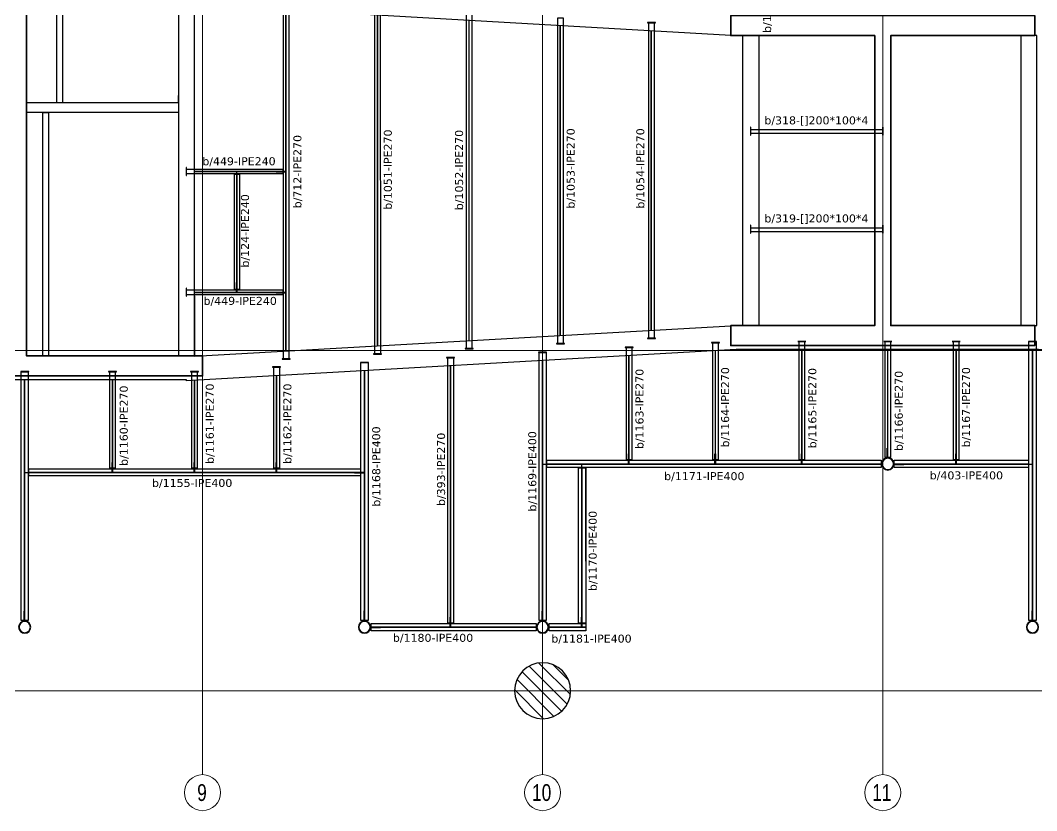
# Model space of a CAD drawing. Header units: millimetres. Extents: x -3691 to 88708, y -21236 to 36560.
# Drawn here: x 21035 to 46437, y 4480 to 24232 of the extents above; entities that cross this region are included whole.
import ezdxf
from ezdxf.enums import TextEntityAlignment as Align

# ---------------------------------------------------------------- set-up
doc = ezdxf.new("R2010")
doc.units = ezdxf.units.MM
doc.linetypes.add('Grid Line', pattern=[3.33375, 1.905, -0.47625, 0.47625, -0.47625])
doc.layers.add('A_ALMA', color=255, linetype='Continuous')
doc.layers.add('P-PLATINA', color=6, linetype='Continuous')
for name, color, linetype, lineweight in [('E_COLUMNAS', 1, 'Continuous', 18), ('E_COLUMNAS-1', 1, 'Continuous', 25), ('E_COLUMNAS-3', 1, 'Continuous', 35), ('E_EJES', 8, 'Continuous', 9), ('E_EJES-1', 8, 'Grid Line', 9), ('E_MUROS-1', 2, 'Continuous', 35), ('E_TEXTO', 3, 'Continuous', 9), ('E_VIGAS-1', 5, 'Continuous', 25), ('E_VIGAS-2', 5, 'Continuous', 25), ('S-COLS-HDLN-2', 52, 'Continuous', 9), ('S-STRS', 31, 'Continuous', 9)]:
    doc.layers.add(name, color=color, linetype=linetype, lineweight=lineweight)
doc.styles.add('Swis721 LtCn BT_1', font='swisscl.ttf', dxfattribs={"height": 0.42})
doc.styles.add('VERDANA', font='verdana.ttf')

# ---------------------------------------------------------------- blocks, each defined once
blk = doc.blocks.new('EST_SCM_COLUMNA-METALICA-SECCION-CIRCULAR - EST_SCM_COLUMNA-TUBULAR-CIRCULAR_PTEØ_12__e_10_3mm-2692969-_18_00m_N_E_-NIVEL-5 DOC')
at = {"layer": 'S-COLS-HDLN-2'}
h = blk.add_hatch(dxfattribs=at)
h.set_pattern_fill('FP_9', color=256, style=0, pattern_type=2)
h.set_pattern_definition([(135, (53.113, -142.254), (-0.15909903, -0.15909903), [])])
h.paths.add_polyline_path([(-0.02, -0.151), (0.022, -0.151), (0.063, -0.139), (0.1, -0.115), (0.128, -0.082), (0.147, -0.037), (0.152, 0), (0.146, 0.043), (0.128, 0.082), (0.1, 0.115), (0.059, 0.14), (0.02, 0.151), (-0.022, 0.151), (-0.063, 0.139), (-0.1, 0.115), (-0.131, 0.077), (-0.147, 0.04), (-0.152, 0), (-0.146, -0.043), (-0.128, -0.082), (-0.1, -0.115), (-0.059, -0.14), (-0.022, -0.151)])
h.paths.add_polyline_path([(0.02, -0.141), (-0.02, -0.141), (-0.063, -0.127), (-0.095, -0.105), (-0.12, -0.077), (-0.136, -0.04), (-0.142, 0), (-0.135, 0.043), (-0.12, 0.077), (-0.09, 0.109), (-0.059, 0.129), (-0.014, 0.141), (0.022, 0.14), (0.063, 0.127), (0.093, 0.107), (0.12, 0.077), (0.136, 0.04), (0.142, 0), (0.136, -0.04), (0.12, -0.077), (0.093, -0.107), (0.059, -0.129), (0.022, -0.14)])
at = {"layer": 'E_COLUMNAS-1'}
for radius, start, end in [(0.152, 360, 180), (0.152, 180, 360), (0.142, 0, 180), (0.142, 180, 0)]:
    blk.add_arc((0, 0), radius, start, end, dxfattribs=at)
blk = doc.blocks.new('EST_SCM_COLUMNA-METALICA-SECCION-CIRCULAR - EST_SCM_COLUMNA-TUBULAR-CIRCULAR_PTEØ_12__e_10_3mm-V26-_18_00m_N_E_-NIVEL-5 DOC')
at = {"layer": 'S-COLS-HDLN-2'}
h = blk.add_hatch(dxfattribs=at)
h.set_pattern_fill('FP_10', color=256, style=0, pattern_type=2)
h.set_pattern_definition([(135, (48.662, -142.254), (-0.15909903, -0.15909903), [])])
h.paths.add_polyline_path([(0.022, -0.151), (0.063, -0.139), (0.1, -0.115), (0.128, -0.082), (0.146, -0.043), (0.152, 0), (0.144, 0.048), (0.128, 0.082), (0.1, 0.115), (0.059, 0.14), (0.016, 0.151), (-0.022, 0.151), (-0.063, 0.139), (-0.1, 0.115), (-0.131, 0.077), (-0.147, 0.04), (-0.152, 0), (-0.144, -0.048), (-0.128, -0.082), (-0.1, -0.115), (-0.059, -0.14), (-0.02, -0.151), (0.02, -0.151)])
h.paths.add_polyline_path([(0.02, -0.141), (-0.02, -0.141), (-0.063, -0.127), (-0.095, -0.105), (-0.12, -0.077), (-0.136, -0.04), (-0.142, 0), (-0.135, 0.043), (-0.12, 0.077), (-0.09, 0.109), (-0.059, 0.129), (-0.014, 0.141), (0.022, 0.14), (0.063, 0.127), (0.093, 0.107), (0.12, 0.077), (0.136, 0.04), (0.142, 0), (0.136, -0.04), (0.12, -0.077), (0.093, -0.107), (0.059, -0.129), (0.022, -0.14)])
at = {"layer": 'E_COLUMNAS-1'}
for radius, start, end in [(0.152, 360, 180), (0.152, 180, 360), (0.142, 0, 180), (0.142, 180, 0)]:
    blk.add_arc((0, 0), radius, start, end, dxfattribs=at)
blk = doc.blocks.new('EST_SCM_COLUMNA-METALICA-SECCION-CIRCULAR - EST_SCM_COLUMNA-TUBULAR-CIRCULAR_PTEØ_12__e_10_3mm-V27-_18_00m_N_E_-NIVEL-5 DOC')
at = {"layer": 'S-COLS-HDLN-2'}
h = blk.add_hatch(dxfattribs=at)
h.set_pattern_fill('FP_11', color=256, style=0, pattern_type=2)
h.set_pattern_definition([(135, (40.035, -146.331), (-0.15909903, -0.15909903), [])])
h.paths.add_polyline_path([(-0.02, -0.151), (0.022, -0.151), (0.063, -0.139), (0.1, -0.115), (0.128, -0.082), (0.147, -0.037), (0.152, 0), (0.146, 0.043), (0.128, 0.082), (0.1, 0.115), (0.059, 0.14), (0.02, 0.151), (-0.022, 0.151), (-0.068, 0.136), (-0.1, 0.115), (-0.131, 0.077), (-0.147, 0.04), (-0.152, 0), (-0.144, -0.048), (-0.128, -0.082), (-0.1, -0.115), (-0.059, -0.14), (-0.022, -0.151)])
h.paths.add_polyline_path([(-0.02, -0.141), (-0.063, -0.127), (-0.093, -0.107), (-0.12, -0.077), (-0.136, -0.04), (-0.142, 0), (-0.135, 0.043), (-0.12, 0.077), (-0.093, 0.107), (-0.059, 0.129), (-0.02, 0.141), (0.022, 0.14), (0.063, 0.127), (0.093, 0.107), (0.12, 0.077), (0.136, 0.04), (0.142, 0), (0.136, -0.04), (0.12, -0.077), (0.093, -0.107), (0.059, -0.129), (0.02, -0.141), (-0.011, -0.141)])
at = {"layer": 'E_COLUMNAS-1'}
for radius, start, end in [(0.152, 360, 180), (0.152, 180, 360), (0.142, 0, 180), (0.142, 180, 0)]:
    blk.add_arc((0, 0), radius, start, end, dxfattribs=at)
blk = doc.blocks.new('EST_SCM_COLUMNA-METALICA-SECCION-CIRCULAR - EST_SCM_COLUMNA-TUBULAR-CIRCULAR_PTEØ_12__e_10_3mm-V28-_18_00m_N_E_-NIVEL-5 DOC')
at = {"layer": 'S-COLS-HDLN-2'}
h = blk.add_hatch(dxfattribs=at)
h.set_pattern_fill('FP_12', color=256, style=0, pattern_type=2)
h.set_pattern_definition([(135, (36.418, -142.254), (-0.15909903, -0.15909903), [])])
h.paths.add_polyline_path([(0.022, -0.151), (0.063, -0.139), (0.1, -0.115), (0.128, -0.082), (0.147, -0.037), (0.152, 0), (0.146, 0.043), (0.128, 0.082), (0.1, 0.115), (0.059, 0.14), (0.019, 0.151), (-0.022, 0.151), (-0.063, 0.139), (-0.1, 0.115), (-0.131, 0.077), (-0.147, 0.04), (-0.152, 0), (-0.146, -0.043), (-0.128, -0.082), (-0.095, -0.118), (-0.059, -0.14), (-0.02, -0.151), (0.02, -0.151)])
h.paths.add_polyline_path([(0.02, -0.141), (-0.02, -0.141), (-0.063, -0.127), (-0.095, -0.105), (-0.12, -0.077), (-0.136, -0.04), (-0.142, 0), (-0.135, 0.043), (-0.12, 0.077), (-0.09, 0.109), (-0.054, 0.131), (-0.014, 0.141), (0.022, 0.14), (0.063, 0.127), (0.093, 0.107), (0.12, 0.077), (0.136, 0.04), (0.142, 0), (0.136, -0.04), (0.12, -0.077), (0.093, -0.107), (0.059, -0.129), (0.022, -0.14)])
at = {"layer": 'E_COLUMNAS-1'}
for radius, start, end in [(0.152, 360, 180), (0.152, 180, 360), (0.142, 0, 180), (0.142, 180, 0)]:
    blk.add_arc((0, 0), radius, start, end, dxfattribs=at)
blk = doc.blocks.new('EST_SCM_COLUMNA-METALICA-SECCION-CIRCULAR - EST_SCM_COLUMNA-TUBULAR-CIRCULAR_PTEØ_12__e_10_3mm-V36-_18_00m_N_E_-NIVEL-5 DOC')
at = {"layer": 'S-COLS-HDLN-2'}
h = blk.add_hatch(dxfattribs=at)
h.set_pattern_fill('FP_21', color=256, style=0, pattern_type=2)
h.set_pattern_definition([(135, (61.606, -142.254), (-0.15909903, -0.15909903), [])])
h.paths.add_polyline_path([(0.02, -0.151), (0.022, -0.151), (0.063, -0.139), (0.1, -0.115), (0.131, -0.077), (0.147, -0.04), (0.152, 0), (0.146, 0.043), (0.128, 0.082), (0.1, 0.115), (0.059, 0.14), (0.02, 0.151), (-0.022, 0.151), (-0.063, 0.139), (-0.101, 0.114), (-0.131, 0.077), (-0.147, 0.037), (-0.152, 0), (-0.146, -0.043), (-0.128, -0.082), (-0.1, -0.115), (-0.059, -0.14), (-0.02, -0.151)])
h.paths.add_polyline_path([(0.02, -0.141), (-0.02, -0.141), (-0.063, -0.127), (-0.095, -0.105), (-0.12, -0.077), (-0.136, -0.04), (-0.142, 0), (-0.135, 0.043), (-0.12, 0.077), (-0.09, 0.109), (-0.059, 0.129), (-0.014, 0.141), (0.022, 0.14), (0.063, 0.127), (0.093, 0.107), (0.12, 0.077), (0.136, 0.04), (0.142, 0), (0.136, -0.04), (0.12, -0.077), (0.093, -0.107), (0.059, -0.129), (0.022, -0.14)])
at = {"layer": 'E_COLUMNAS-1'}
for radius, start, end in [(0.152, 360, 180), (0.152, 180, 360), (0.142, 0, 180), (0.142, 180, 0)]:
    blk.add_arc((0, 0), radius, start, end, dxfattribs=at)
blk = doc.blocks.new('Grid - CNI_NOMBRE EJES-372759-_18_00m_N_E_-NIVEL-5 DOC')
at = {"layer": 'E_EJES'}
blk.add_circle((0, 0), 0.003, dxfattribs=at)

msp = doc.modelspace()

# ---------------------------------------------------------------- hatches: boundary and pattern name
at = {"layer": 'E_COLUMNAS'}
h = msp.add_hatch(dxfattribs=at)
h.set_pattern_fill('FP_4', color=256, scale=1000, style=0, pattern_type=2)
h.set_pattern_definition([(135, (82751.26, -133185.52), (-159.09903, -159.09903), [])])
h.paths.add_polyline_path([(34089.2, 6776.9), (34180.5, 6782.9), (34270.3, 6800.8), (34357, 6830.2), (34439.2, 6870.7), (34515.3, 6921.6), (34584.1, 6981.9), (34644.5, 7050.8), (34695.4, 7126.9), (34735.9, 7209), (34765.3, 7295.7), (34783.2, 7385.5), (34789.2, 7476.9), (34783.2, 7568.3), (34765.3, 7658.1), (34735.9, 7744.8), (34695.4, 7826.9), (34644.5, 7903), (34584.1, 7971.9), (34515.3, 8032.2), (34439.2, 8083.1), (34357, 8123.6), (34270.3, 8153), (34180.5, 8170.9), (34089.2, 8176.9), (33997.8, 8170.9), (33908, 8153), (33821.3, 8123.6), (33739.2, 8083.1), (33663, 8032.2), (33594.2, 7971.9), (33533.8, 7903), (33482.9, 7826.9), (33442.5, 7744.8), (33413, 7658.1), (33395.2, 7568.3), (33389.2, 7476.9), (33395.2, 7385.5), (33413, 7295.7), (33442.5, 7209), (33482.9, 7126.9), (33533.8, 7050.8), (33594.2, 6981.9), (33663, 6921.6), (33739.2, 6870.7), (33821.3, 6830.2), (33908, 6800.8), (33997.8, 6782.9)])

# ---------------------------------------------------------------- linework, layer by layer
at = {"layer": 'A_ALMA'}
for p, q in [((27674, 15978.2), (27674, 24477.7)), ((27680.6, 15978.2), (27680.6, 24477.7)), ((29962.1, 16107.9), (29962.1, 24347.5)), ((29968.7, 16107.9), (29968.7, 24347.5)), ((32250.4, 16237.5), (32250.4, 24217.2)), ((32257, 16237.5), (32257, 24217.2)), ((34530.1, 16366.7), (34530.1, 24087.4)), ((34536.7, 16366.7), (34536.7, 24087.4)), ((36805.8, 16495.7), (36805.8, 23957.9)), ((36812.4, 16495.7), (36812.4, 23957.9)), ((25399.4, 20458.4), (27599.7, 20458.4)), ((25399.4, 20452.2), (27599.7, 20452.2)), ((26446.2, 17505.4), (26446.2, 20385.3)), ((26452.4, 17505.4), (26452.4, 20385.3)), ((25399.4, 17438.5), (27599.7, 17438.5)), ((25399.4, 17432.3), (27599.7, 17432.3)), ((36245.9, 13245.5), (36245.9, 15845)), ((36252.5, 13245.5), (36252.5, 15845)), ((38405.9, 13245.5), (38405.9, 15965.7)), ((38412.5, 13245.5), (38412.5, 15965.7)), ((40565.9, 13245.5), (40565.9, 15992.1)), ((40572.5, 13245.5), (40572.5, 15992.1)), ((42712.9, 16002.1), (42712.9, 16002.1)), ((42712.9, 13307.9), (42712.9, 15992.1)), ((42719.5, 16002.1), (42719.5, 16002.1)), ((42719.5, 13307.9), (42719.5, 15992.1)), ((44423.6, 13245.4), (44423.6, 15992.1)), ((44430.2, 13245.4), (44430.2, 15992.1)), ((46329.4, 9230.7), (46329.4, 15992.1)), ((46338, 9230.7), (46338, 15992.1)), ((31787.2, 9168.3), (31787.2, 15595.6)), ((31793.8, 9168.3), (31793.8, 15595.6)), ((34084.9, 9230.7), (34084.9, 15720.6)), ((34093.5, 9230.7), (34093.5, 15720.6)), ((27438.4, 13037), (27438.4, 15352.5)), ((27445, 13037), (27445, 15352.5)), ((29633.6, 9230.7), (29633.6, 15468.4)), ((29642.2, 9230.7), (29642.2, 15468.4)), ((21140.8, 9230.7), (21140.8, 15237)), ((21149.4, 9230.7), (21149.4, 15237)), ((23338, 13037), (23338, 15237)), ((23344.6, 13037), (23344.6, 15237)), ((25388.2, 13037), (25388.2, 15237.8)), ((25394.8, 13037), (25394.8, 15237.8)), ((34189.2, 13149.8), (42553.8, 13149.8)), ((34189.2, 13141.2), (42553.8, 13141.2)), ((35071.1, 9168.3), (35071.1, 13045.5)), ((35079.7, 9168.3), (35079.7, 13045.5)), ((42878.6, 13149.8), (46233.7, 13149.8)), ((42878.6, 13141.2), (46233.7, 13141.2)), ((21245.1, 12941.3), (29537.9, 12941.3)), ((21245.1, 12932.7), (29537.9, 12932.7)), ((29800.3, 9072.6), (33926.8, 9072.6)), ((29800.3, 9064), (33926.8, 9064)), ((34251.6, 9072.6), (35165.4, 9072.6)), ((34251.6, 9064), (35165.4, 9064))]:
    msp.add_line(p, q, dxfattribs=at)
at = {"layer": 'E_COLUMNAS-1'}
for start, end in [(0, 180), (180, 0)]:
    msp.add_arc((34089.2, 7476.9), 700, start, end, dxfattribs=at)
at = {"layer": 'E_EJES-1'}
for p, q in [((25589.2, 5380), (25589.2, 35660)), ((34089.2, 5380), (34089.2, 35660)), ((42589.2, 5380), (42589.2, 35660)), ((-2791, 15976.9), (87807.9, 15976.9)), ((-2791, 7476.9), (87807.9, 7476.9))]:
    msp.add_line(p, q, dxfattribs=at)
at = {"layer": 'E_MUROS-1'}
for points in [[(25589.4, 25107), (25589.4, 24607), (21189.3, 24607), (21189.3, 15847), (25589.4, 15847), (25589.4, 15347), (17089.4, 15347), (17089.4, 15847), (20789.3, 15847), (20789.3, 24607), (17089.4, 24607), (17089.4, 25107)], [(46389.4, 24352.1), (46389.4, 23852.1), (42789.4, 23852.1), (42789.4, 16602.1), (46389.4, 16602.1), (46389.4, 16102.1), (38789.4, 16102.1), (38789.4, 16602.1), (42389.4, 16602.1), (42389.4, 23852.1), (38789.4, 23852.1), (38789.4, 24352.1)]]:
    msp.add_lwpolyline(points, close=True, dxfattribs=at)
at = {"layer": 'E_VIGAS-1', "color": 30, "true_color": 0xf26722}
for p, q in [((38789.4, 23855.2), (25581.5, 24607)), ((25539.4, 15847.1), (38789.4, 16597.9))]:
    msp.add_line(p, q, dxfattribs=at)
for points in [[(68089.4, 15247.1), (59589.2, 15247.1), (59589.2, 15256.8), (46480.4, 16002.1), (38928.9, 16002.1), (38928.9, 16004.8), (25186.7, 15226.1), (25185.5, 15247), (18280.2, 15247), (17089.4, 15247), (17089.4, 24607), (17089.4, 25107), (17089.4, 25207), (25207.7, 25207), (25208.9, 25229.2), (38861.2, 24452.1), (46031.1, 24452.1), (59751.9, 25207.1), (68089.4, 25207.1)], [(25389.4, 15847), (25389.4, 24607), (24989.4, 24607), (24989.4, 15847)]]:
    msp.add_lwpolyline(points, close=True, dxfattribs=at)
for points in [[(39489.4, 16602.1), (39089.4, 16602.1), (39089.4, 23852.1), (39489.4, 23852.1), (39489.4, 16602.1)], [(46439.4, 16605.4), (46439.4, 23852.1), (46039.4, 23852.1), (46039.4, 16605.4), (46439.4, 16605.4)]]:
    msp.add_lwpolyline(points, dxfattribs=at)
at = {"layer": 'E_VIGAS-2', "color": 8}
for p, q in [((21939.3, 24604.6), (21939.3, 22174.6)), ((22089.3, 24604.6), (22089.3, 22174.6)), ((21189.3, 22174.6), (24989.3, 22174.7)), ((21939.3, 22174.6), (22089.3, 22174.6)), ((24989.3, 21924.7), (21189.3, 21924.6)), ((21589.2, 21924.7), (21589.3, 15844.6)), ((21589.2, 21924.7), (21739.2, 21924.7)), ((21739.2, 21924.7), (21739.3, 15844.6))]:
    msp.add_line(p, q, dxfattribs=at)
at = {"layer": 'E_VIGAS-2'}
for p, q in [((38850.1, 23851.7), (38845.1, 23852)), ((38850.1, 23852.1), (38850.1, 23851.7)), ((42787.3, 23839.4), (42789.4, 23839.4)), ((24989.4, 22177), (24989.4, 22357)), ((25389.4, 17349.4), (25389.4, 15847)), ((38863.8, 16602.1), (38920.4, 16605.3)), ((38920.4, 16605.3), (38920.6, 16602.1)), ((42393.7, 16614.8), (42389.4, 16614.8)), ((25389.4, 15847), (25389.4, 15838.6)), ((25389.4, 15838.6), (25391.5, 15838.7)), ((25391.5, 15838.7), (25537.7, 15847)), ((25391.5, 15847), (25391.5, 15838.7)), ((42648.7, 16002.1), (42783.7, 16002.1)), ((44359.4, 16002), (44494.4, 16002)), ((34189.2, 13235.5), (34189.2, 13055.5)), ((44359.4, 13255.5), (44359.4, 13248.2)), ((44494.4, 13248.2), (44494.4, 13255.5)), ((25324, 13047), (25324, 13039.8)), ((25459, 13039.8), (25459, 13047)), ((27374.2, 13047), (27374.2, 13039.8)), ((27509.2, 13039.8), (27509.2, 13047)), ((35165.4, 10717.1), (35165.4, 13035.5)), ((21443.5, 12847), (21255.1, 12847)), ((31723, 9178.3), (31723, 9171)), ((31858, 9171), (31858, 9178.3))]:
    msp.add_line(p, q, dxfattribs=at)
at = {"layer": 'E_VIGAS-2', "color": 8}
for points in [[(27744.5, 24687.7), (27744.8, 15768.2), (27609.8, 15768.2), (27609.5, 24687.7)], [(30032.6, 24557.5), (30032.9, 15897.9), (29897.9, 15897.9), (29897.6, 24557.5)], [(32321, 24427.2), (32321.2, 16027.5), (32186.2, 16027.5), (32186, 24427.2)], [(34600.7, 24297.4), (34600.9, 16156.7), (34465.9, 16156.7), (34465.7, 24297.4)], [(36909.4, 24173.9), (36709.4, 24173.9), (36709.4, 24167.9), (36909.4, 24167.9)], [(36876.9, 24167.9), (36876.6, 16285.7), (36741.6, 16285.7), (36741.9, 24167.9)], [(39283.4, 21559.7), (39283.4, 21359.7), (39289.4, 21359.7), (39289.4, 21559.7)], [(42589.4, 21399.7), (39502.1, 21399.7), (39289.4, 21399.7), (39289.4, 21499.7), (42589.4, 21499.7)], [(42589.4, 21559.7), (42589.4, 21359.7), (42595.4, 21359.7), (42595.4, 21559.7)], [(25183.4, 20555.3), (25183.4, 20355.3), (25189.4, 20355.3), (25189.4, 20555.3)], [(27599.7, 20395.3), (25189.4, 20395.3), (25189.4, 20515.3), (27599.7, 20515.3)], [(26509.3, 20385.3), (26509.3, 17505.4), (26389.3, 17505.4), (26389.3, 20385.3)], [(39283.4, 19109.7), (39283.4, 18909.7), (39289.4, 18909.7), (39289.4, 19109.7)], [(42589.4, 19109.7), (42589.4, 18909.7), (42595.4, 18909.7), (42595.4, 19109.7)], [(42589.4, 18949.7), (39502.1, 18949.7), (39289.4, 18949.7), (39289.4, 19049.7), (42589.4, 19049.7)], [(25183.4, 17535.4), (25183.4, 17335.4), (25189.4, 17335.4), (25189.4, 17535.4)], [(27599.8, 17375.4), (25189.4, 17375.4), (25189.4, 17495.4), (27599.8, 17495.4)], [(36909.1, 16285.7), (36709.1, 16285.7), (36709.1, 16279.7), (36909.1, 16279.7)], [(32353.7, 16027.5), (32153.7, 16027.5), (32153.7, 16021.5), (32353.7, 16021.5)], [(34633.4, 16156.7), (34433.4, 16156.7), (34433.4, 16150.7), (34633.4, 16150.7)], [(36349.2, 16061), (36149.2, 16061), (36149.2, 16055), (36349.2, 16055)], [(36316.7, 16055), (36316.7, 13245.5), (36181.7, 13245.5), (36181.7, 16055)], [(38509.2, 16181.7), (38309.2, 16181.7), (38309.2, 16175.7), (38509.2, 16175.7)], [(38476.7, 16175.7), (38476.7, 13245.5), (38341.7, 13245.5), (38341.7, 16175.7)], [(40669.2, 16208.1), (40469.2, 16208.1), (40469.2, 16202.1), (40669.2, 16202.1)], [(40636.7, 16202.1), (40636.7, 13245.5), (40501.7, 13245.5), (40501.7, 16202.1)], [(42816.2, 16208.1), (42616.2, 16208.1), (42616.2, 16202.1), (42816.2, 16202.1)], [(42783.7, 16202.1), (42783.7, 13307.9), (42648.7, 13307.9), (42648.7, 16202.1)], [(44526.9, 16208.1), (44326.9, 16208.1), (44326.9, 16202.1), (44526.9, 16202.1)], [(44494.4, 16202.1), (44494.4, 13245.4), (44359.4, 13245.4), (44359.4, 16202.1)], [(46233.8, 16202.1), (46433.8, 16202.1), (46433.8, 16208.1), (46233.8, 16208.1)], [(46423.7, 16202.1), (46423.7, 9230.7), (46243.7, 9230.7), (46243.7, 16202.1)], [(27777.3, 15768.2), (27577.3, 15768.2), (27577.3, 15762.2), (27777.3, 15762.2)], [(30065.4, 15897.9), (29865.4, 15897.9), (29865.4, 15891.9), (30065.4, 15891.9)], [(31890.5, 15806.3), (31690.5, 15806.3), (31690.5, 15800.3), (31890.5, 15800.3)], [(31858, 15800.3), (31858, 9168.3), (31723, 9168.3), (31723, 15800.3)], [(33989.2, 15930.6), (34189.2, 15930.6), (34189.2, 15936.6), (33989.2, 15936.6)], [(34179.2, 15930.6), (34179.2, 9230.7), (33999.2, 9230.7), (33999.2, 15930.6)], [(27541.7, 15568.5), (27341.7, 15568.5), (27341.7, 15562.5), (27541.7, 15562.5)], [(27509.2, 15562.5), (27509.2, 13037), (27374.2, 13037), (27374.2, 15562.5)], [(29537.9, 15678.4), (29737.9, 15678.4), (29737.9, 15684.4), (29537.9, 15684.4)], [(29727.9, 15678.4), (29727.9, 9230.7), (29547.9, 9230.7), (29547.9, 15678.4)], [(21045.2, 15447), (21245.2, 15447), (21245.2, 15453), (21045.2, 15453)], [(21235.1, 15447), (21235.1, 9230.7), (21055.1, 9230.7), (21055.1, 15447)], [(23441.3, 15453), (23241.3, 15453), (23241.3, 15447), (23441.3, 15447)], [(23408.8, 15447), (23408.8, 13037), (23273.8, 13037), (23273.8, 15447)], [(25491.5, 15453.8), (25291.5, 15453.8), (25291.5, 15447.8), (25491.5, 15447.8)], [(25459, 15447.8), (25459, 13037), (25324, 13037), (25324, 15447.8)], [(34189.2, 13235.5), (42553.8, 13235.5), (42553.8, 13055.5), (34189.2, 13055.5)], [(42878.6, 13235.5), (46233.7, 13235.4), (46233.7, 13055.4), (42878.6, 13055.5)], [(21245.1, 13027), (29537.9, 13027), (29537.9, 12847), (21245.1, 12847)], [(35165.4, 13045.5), (35165.4, 9168.3), (34985.4, 9168.3), (34985.4, 13045.5)], [(29800.3, 9158.3), (33926.8, 9158.3), (33926.8, 8978.3), (29800.3, 8978.3)], [(34251.6, 9158.3), (35165.4, 9158.3), (35165.4, 8978.3), (34251.6, 8978.3)]]:
    msp.add_lwpolyline(points, close=True, dxfattribs=at)
at = {"layer": 'P-PLATINA'}
for points in [[(26436.2, 20208.2), (26446.2, 20208.2), (26446.2, 20452.2), (26436.2, 20452.2)], [(27430, 20452.2), (27430, 20442.2), (27674, 20442.2), (27674, 20452.2)], [(26436.2, 17682.5), (26446.2, 17682.5), (26446.2, 17438.5), (26436.2, 17438.5)], [(27430, 17432.3), (27430, 17422.3), (27674, 17422.3), (27674, 17432.3)], [(42702.1, 13541.8), (42712.1, 13541.8), (42712.1, 13297.8), (42702.1, 13297.8)], [(36235.9, 13393.8), (36245.9, 13393.8), (36245.9, 13149.8), (36235.9, 13149.8)], [(38395.9, 13393.8), (38405.9, 13393.8), (38405.9, 13149.8), (38395.9, 13149.8)], [(40555.9, 13393.8), (40565.9, 13393.8), (40565.9, 13149.8), (40555.9, 13149.8)], [(44413.6, 13393.7), (44423.6, 13393.7), (44423.6, 13149.7), (44413.6, 13149.7)], [(23328, 13185.3), (23338, 13185.3), (23338, 12941.3), (23328, 12941.3)], [(25378.2, 13185.3), (25388.2, 13185.3), (25388.2, 12941.3), (25378.2, 12941.3)], [(27428.4, 13185.3), (27438.4, 13185.3), (27438.4, 12941.3), (27428.4, 12941.3)], [(34337.5, 13141.2), (34337.5, 13131.2), (34093.5, 13131.2), (34093.5, 13141.2)], [(35061.1, 12897.2), (35071.1, 12897.2), (35071.1, 13141.2), (35061.1, 13141.2)], [(42319.9, 13131.2), (42319.9, 13141.2), (42563.9, 13141.2), (42563.9, 13131.2)], [(43112.6, 13131.2), (43112.6, 13141.2), (42868.6, 13141.2), (42868.6, 13131.2)], [(46329.4, 13141.2), (46329.4, 13131.2), (46085.4, 13131.2), (46085.4, 13141.2)], [(21393.4, 12932.7), (21393.4, 12922.7), (21149.4, 12922.7), (21149.4, 12932.7)], [(29389.6, 12932.7), (29389.6, 12922.7), (29633.6, 12922.7), (29633.6, 12932.7)], [(21130.8, 9464.4), (21140.8, 9464.4), (21140.8, 9220.4), (21130.8, 9220.4)], [(29633.6, 9474.7), (29623.6, 9474.7), (29623.6, 9230.7), (29633.6, 9230.7)], [(34075.1, 9464.6), (34085.1, 9464.6), (34085.1, 9220.6), (34075.1, 9220.6)], [(46329.4, 9474.7), (46319.4, 9474.7), (46319.4, 9230.7), (46329.4, 9230.7)], [(31777.2, 9316.6), (31787.2, 9316.6), (31787.2, 9072.6), (31777.2, 9072.6)], [(35061.1, 9316.6), (35071.1, 9316.6), (35071.1, 9072.6), (35061.1, 9072.6)], [(30034.2, 9054), (30034.2, 9064), (29790.2, 9064), (29790.2, 9054)], [(33692.8, 9054), (33692.8, 9064), (33936.8, 9064), (33936.8, 9054)], [(34241.5, 9054), (34241.5, 9064), (34485.5, 9064), (34485.5, 9054)]]:
    msp.add_lwpolyline(points, close=True, dxfattribs=at)
at = {"layer": 'S-STRS'}
for p, q in [((24989.4, 15847.1), (24989.4, 17349.4)), ((21739.4, 15847.1), (24989.4, 15847.1))]:
    msp.add_line(p, q, dxfattribs=at)

# ---------------------------------------------------------------- block references
at = {"layer": 'E_COLUMNAS-3', "xscale": 1000.000000001404, "yscale": 1000.000000001404, "zscale": 1000.000000001404}
for name, p in [('EST_SCM_COLUMNA-METALICA-SECCION-CIRCULAR - EST_SCM_COLUMNA-TUBULAR-CIRCULAR_PTEØ_12__e_10_3mm-V27-_18_00m_N_E_-NIVEL-5 DOC', (42716.2, 13145.5)), ('EST_SCM_COLUMNA-METALICA-SECCION-CIRCULAR - EST_SCM_COLUMNA-TUBULAR-CIRCULAR_PTEØ_12__e_10_3mm-V36-_18_00m_N_E_-NIVEL-5 DOC', (21145.1, 9068.3)), ('EST_SCM_COLUMNA-METALICA-SECCION-CIRCULAR - EST_SCM_COLUMNA-TUBULAR-CIRCULAR_PTEØ_12__e_10_3mm-2692969-_18_00m_N_E_-NIVEL-5 DOC', (29637.9, 9068.3)), ('EST_SCM_COLUMNA-METALICA-SECCION-CIRCULAR - EST_SCM_COLUMNA-TUBULAR-CIRCULAR_PTEØ_12__e_10_3mm-V26-_18_00m_N_E_-NIVEL-5 DOC', (34089.2, 9068.3)), ('EST_SCM_COLUMNA-METALICA-SECCION-CIRCULAR - EST_SCM_COLUMNA-TUBULAR-CIRCULAR_PTEØ_12__e_10_3mm-V28-_18_00m_N_E_-NIVEL-5 DOC', (46333.7, 9068.3))]:
    msp.add_blockref(name, p, dxfattribs=at)
at = {"layer": 'E_EJES', "xscale": 150000.0000002105, "yscale": 150000.0000002105, "zscale": 150000.0000002105}
for p in [(25589.2, 4930), (34089.2, 4930), (42589.2, 4930)]:
    msp.add_blockref('Grid - CNI_NOMBRE EJES-372759-_18_00m_N_E_-NIVEL-5 DOC', p, dxfattribs=at)

# ---------------------------------------------------------------- texts
at = {"layer": 'E_EJES', "char_height": 420, "attachment_point": 1, "style": 'Swis721 LtCn BT_1'}
for s, insert, width in [('9', (25455.5, 5142.6), 312.658), ('10', (33825.7, 5142.6), 625.316), ('11', (42325.7, 5142.6), 625.316)]:
    msp.add_mtext(s, dxfattribs=dict(at, insert=insert, width=width))
at = {"layer": 'E_TEXTO', "style": 'VERDANA'}
for s, p in [('b/1220-IPE270', (39800, 24920)), ('b/712-IPE270', (28060, 20450)), ('b/1051-IPE270', (30320, 20500)), ('b/1052-IPE270', (32100, 20490)), ('b/1053-IPE270', (34890, 20530)), ('b/1054-IPE270', (36630, 20530)), ('b/124-IPE240', (26750, 18970)), ('b/1163-IPE270', (36610, 14520)), ('b/1164-IPE270', (38750, 14560)), ('b/1165-IPE270', (40930, 14540)), ('b/1167-IPE270', (44770, 14560)), ('b/1166-IPE270', (43090, 14470)), ('b/1160-IPE270', (23720, 14100)), ('b/1161-IPE270', (25870, 14150)), ('b/1162-IPE270', (27810, 14150)), ('b/1168-IPE400', (30030, 13080)), ('b/393-IPE270', (31650, 13010)), ('b/1169-IPE400', (33930, 12960)), ('b/1170-IPE400', (35440, 10970))]:
    msp.add_text(s, height=200, rotation=90, dxfattribs=at).set_placement(p, align=Align.CENTER)
for s, p in [('b/318-[]200*100*4', (40931.1, 21631.4)), ('b/449-IPE240', (26500, 20610)), ('b/319-[]200*100*4', (40931.1, 19181.4)), ('b/449-IPE240', (26530, 17120)), ('b/403-IPE400', (44680, 12760)), ('b/1155-IPE400', (25330, 12570)), ('b/1171-IPE400', (38130, 12740)), ('b/1180-IPE400', (31350, 8700)), ('b/1181-IPE400', (35310, 8680))]:
    msp.add_text(s, height=200, dxfattribs=at).set_placement(p, align=Align.CENTER)

doc.saveas('drawing.dxf')
